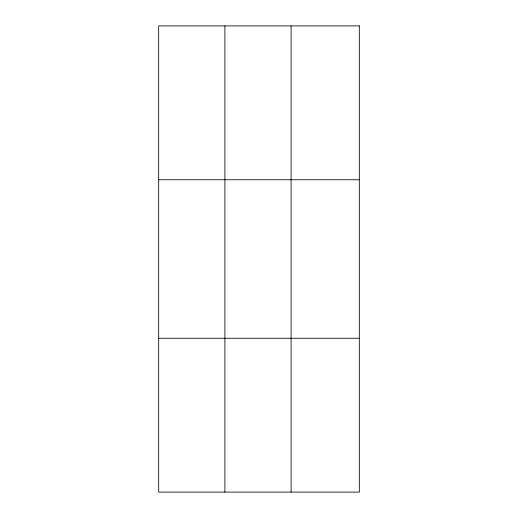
<?xml version="1.0" encoding="UTF-8"?>
<svg xmlns="http://www.w3.org/2000/svg" width="518" height="518" viewBox="0 0 518 518"><rect width="100%" height="100%" fill="white"/><g stroke="black" fill="none" stroke-linecap="round" stroke-linejoin="round"><path stroke-width="0.78" d="M224.89 25.9L224.89 492.1M291.103 25.9L291.103 492.1M158.683 179.746L359.317 179.746M158.683 338.254L359.317 338.254M359.317 25.9L359.317 492.1L158.683 492.1L158.683 25.9L359.317 25.9"/></g></svg>
